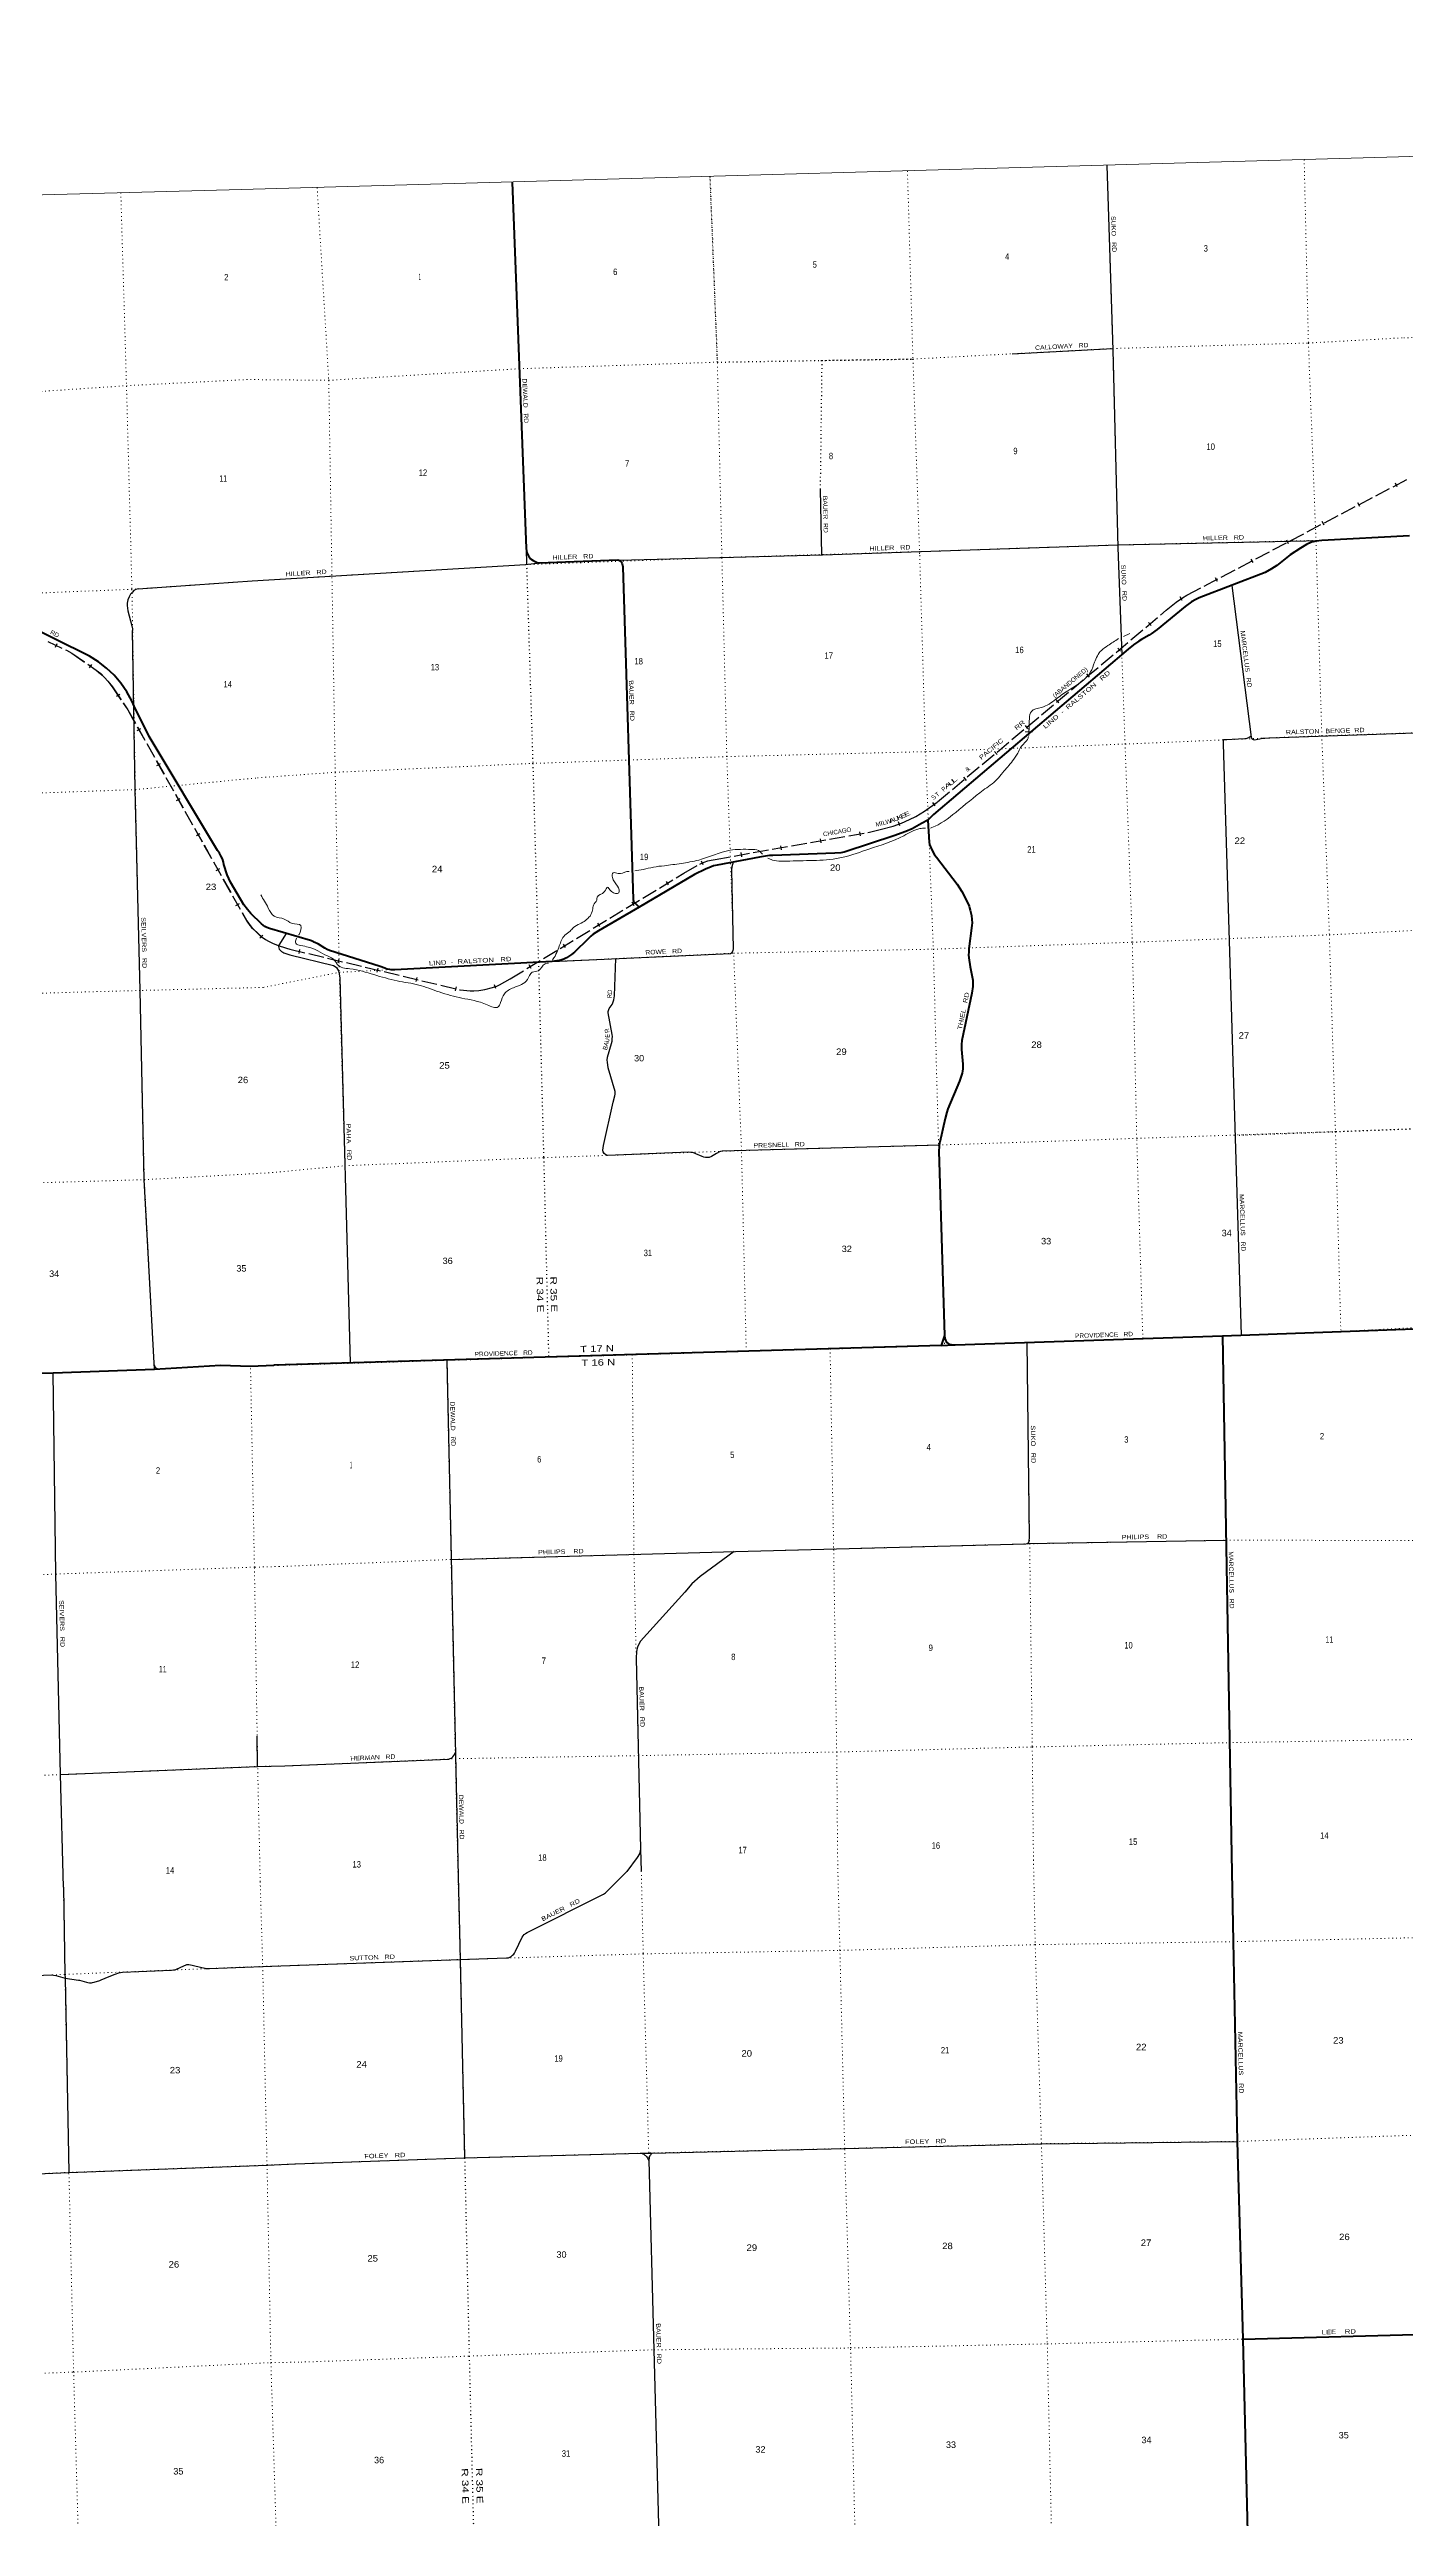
# Model space of a CAD drawing. Header units: feet. Extents: x 501257 to 757852, y -360805 to -170898.
# Drawn here: x 621347 to 658054, y -237715 to -170898 of the extents above; entities that cross this region are included whole.
import ezdxf
from ezdxf.enums import TextEntityAlignment as Align

# ---------------------------------------------------------------- set-up
doc = ezdxf.new("R2010")
doc.units = ezdxf.units.FT
doc.header["$LTSCALE"] = 70
doc.linetypes.add('DOTTED', pattern=[1.5, 0.3, -1.2])
doc.linetypes.add('LONG_DASHED', pattern=[7.5, 6, -1.5])
for name, color, linetype, lineweight in [('26', 7, 'Continuous', 40), ('27', 7, 'Continuous', 13), ('29', 7, 'Continuous', 25), ('30', 7, 'Continuous', 25), ('39', 7, 'Continuous', 13), ('4', 7, 'Continuous', 13), ('6', 7, 'DOTTED', 25), ('63', 7, 'Continuous', 25), ('7', 7, 'DOTTED', 13)]:
    doc.layers.add(name, color=color, linetype=linetype, lineweight=lineweight)

msp = doc.modelspace()

# ---------------------------------------------------------------- linework, layer by layer
at = {"layer": '26'}
for p, q in [((653095.15, -205705.35), (658777.35, -205505.93)), ((653095.15, -205705.35), (653341.44, -219742.48)), ((645481.36, -205970.06), (627418.23, -206504.07)), ((653647.46, -232859.11), (653773.26, -238081.14))]:
    msp.add_line(p, q, dxfattribs=at)
for points in [[(633876.9, -174486.76), (634248.63, -184406.27), (634273.38, -184522.79), (634315.18, -184606.45), (634370.92, -184680.82), (634440.31, -184733.03), (634514.91, -184769.13), (634566.01, -184787.72), (634614.24, -184794.21), (636729.7, -184710.95), (636763.07, -184718), (636794.43, -184736.59), (636819.98, -184762.16), (636851.33, -184820.25), (636867.39, -184902.28), (637143.39, -193897.83), (637157.9, -193943.96), (637187.97, -193985.17), (637308.09, -194109.29)], [(658157.67, -184059.44), (655788.59, -184183.7), (655632.71, -184206.78), (655510, -184234.69), (655370.55, -184296.09), (655209.2, -184392.24), (654932.76, -184573.78), (654565.56, -184861.44), (654426.43, -184958.26), (654253.19, -185057.64), (652463.69, -185742.46), (652375.19, -185783.51), (652260.44, -185850.37), (652090.71, -185973.28), (651332.11, -186592.81), (651170.35, -186715.6), (651113.22, -186750.29), (650908.02, -186862.27), (650830.1, -186910.94), (650693.42, -187014.64), (650546.5, -187127.69), (645280.08, -191599.63), (645119.71, -191751.14)], [(627092.77, -194561.81), (626801.07, -194279.51), (626705.78, -194173.7), (626610.71, -194046.26), (626248.2, -193432.46), (626163.01, -193233.55), (626072.77, -192955.25), (626057.01, -192887.49), (626028.94, -192803.35), (625992.23, -192722.6), (625947.28, -192646.13), (625894.58, -192574.78), (624049.66, -189494.12), (623642.09, -188669.37), (623579.9, -188528.8), (623445.16, -188280.59), (623285.21, -188047.83), (623101.8, -187833.06), (622896.95, -187638.64), (622672.9, -187466.7), (622432.1, -187319.12), (620593.45, -186408.14)], [(645119.71, -191751.14), (644952.34, -191846.25), (644825, -191920.9), (644694.37, -191988.57), (644525.81, -192060.54), (644200.23, -192182.49), (642915.02, -192603.2), (642860.88, -192616.56), (642767.2, -192636.69), (642602.2, -192648.89), (640931.53, -192709.9), (640840.04, -192714.83), (640568.53, -192751.95), (639420.69, -192969.61), (639325.63, -192992.49), (639255.91, -193014.81), (639104.96, -193079.33), (638811.92, -193226.92), (637308.09, -194109.29)], [(645119.71, -191751.14), (645159.36, -192360.32), (645176.89, -192435.07), (645212.1, -192520.48), (645307.17, -192690.03), (645358.17, -192758.79), (645914.34, -193487.34), (646042.02, -193686.55), (646122.35, -193834.59), (646237.03, -194079.9), (646254.83, -194125.52), (646272.95, -194186.22), (646303.29, -194334.44), (646317.58, -194439.47), (646318.39, -194529.42), (646314.79, -194609.7), (646235.02, -195237.18), (646228.34, -195330.39), (646226.94, -195401.55), (646232.84, -195482.75), (646266.74, -195723.72), (646336.68, -196084.87), (646342.69, -196119.46), (646344.09, -196165.5), (646339.38, -196257.91), (646312.08, -196439.48), (646046.79, -197719.72), (646031.73, -197821.77), (646032.42, -197957.44), (646068.87, -198361.39), (646067.98, -198480.37), (646059.62, -198550.13), (646048.58, -198605.24), (645981.64, -198821.66), (645667.78, -199565.32), (645632.9, -199660.83), (645587.44, -199824.22), (645444.75, -200464.5), (645432.1, -200535.01), (645426.52, -200588.03), (645420.5, -200712.44), (645570.7, -205696.06)], [(637308.09, -194109.29), (636210.37, -194753.38), (636136.16, -194797.41), (636065.34, -194844.09), (635998.41, -194898.5), (635927.8, -194963.77), (635561.83, -195329.9), (635482.45, -195389.65), (635398.88, -195445.22), (635340.22, -195481.75), (635273.28, -195512.44), (635214.71, -195534.77), (635141.36, -195551.99), (634950.92, -195579.2), (630701.09, -195806.36), (630597.59, -195804.76), (630559.95, -195799.88), (630501.88, -195787.42), (630463.73, -195774.77), (630455.36, -195771.27), (630273.59, -195706.55), (628932.86, -195281.26), (628865.66, -195253.6), (628805.28, -195216.89), (628631.39, -195114.07), (628517.04, -195058.26), (628483.57, -195041.51), (628412.33, -195013.89), (627301.05, -194688.49), (627234.12, -194663.38), (627181.13, -194632.68), (627092.77, -194561.81)], [(645570.74, -205697.25), (645481.36, -205970.06), (645838.37, -205953.05)], [(645570.7, -205696.06), (645570.74, -205697.25), (645585.49, -205784.97), (645598.05, -205824.04), (645617.51, -205861.53), (645641.27, -205891.01), (645673.35, -205916.13), (645711, -205932.87), (645762.6, -205944.04), (645838.37, -205953.05)], [(645838.37, -205953.05), (645864.39, -205953.8), (653095.15, -205705.35)], [(610814.39, -207057.54), (613480.93, -206930.63), (616088.3, -206870.68), (618838.16, -206772.62), (621445.56, -206714.68), (624191.32, -206610.62), (625974.38, -206506.95), (626790.37, -206530.63), (627418.23, -206504.07)], [(653341.44, -219742.48), (653389.15, -222102.39), (653497.95, -227508.52), (653647.46, -232859.11), (658959.7, -232714.98), (659563.36, -232709.07)]]:
    msp.add_lwpolyline(points, dxfattribs=at)
at = {"layer": '29'}
for p, q in [((647402.82, -179134.59), (650127.12, -178990.92)), ((642208.87, -182811.12), (642248.83, -184579.33)), ((634248.63, -184406.27), (634259.47, -184833.33)), ((623754.87, -185497.5), (626834.29, -185283.17)), ((632103.22, -206365.57), (632407.52, -220332.38)), ((647813.18, -211330.04), (653192.27, -211240.54)), ((626984.62, -217360.8), (626969.9, -216540.53)), ((637344.27, -219599.52), (637367.77, -220194.34)), ((621770.29, -223093.04), (621876.76, -228347.95)), ((627865.27, -222749.53), (632463.6, -222585.17)), ((637570.03, -227821.82), (637662.44, -227821.55)), ((616572.37, -228572.78), (621876.76, -228347.95))]:
    msp.add_line(p, q, dxfattribs=at)
at = {"layer": '29', "linetype": 'DOTTED'}
for p, q in [((642252.45, -179313.35), (642208.87, -182811.12)), ((653441.08, -200280.79), (658620.95, -200093.04))]:
    msp.add_line(p, q, dxfattribs=at)
msp.add_lwpolyline([(639224.22, -174340.17), (639423.18, -179361.22), (642229.54, -179314.13), (644719.59, -179277.97)], dxfattribs=at)
at = {"layer": '29'}
for points in [[(649967.84, -174037.31), (650128.54, -179035.02), (650267.17, -184376.41), (650370.91, -187276.79)], [(636763.07, -184718), (642272.91, -184578.51), (650274.14, -184305.71), (655788.59, -184183.7)], [(626834.29, -185283.17), (634229.39, -184835.91), (634614.24, -184794.21)], [(623754.87, -185497.5), (623687.63, -185514.66), (623637.73, -185544.03), (623593.7, -185582.21), (623546.73, -185640.94), (623505.63, -185708.49), (623473.35, -185790.72), (623455.73, -185884.69), (623452.8, -185949.3), (623473.35, -186087.33), (623576.08, -186495.54), (623596.63, -186574.83), (623601.29, -186621.91)], [(653354.96, -185401.38), (653873.67, -189512.93), (653886.3, -189539.36), (653895.87, -189548.93), (653940.66, -189574.29), (653969.99, -189580.03), (654005.85, -189575.24), (654107.64, -189550.82), (654177.89, -189536.53), (654245.76, -189531.76), (654381.61, -189529.29), (658311.81, -189393.98)], [(624191.32, -206610.62), (623916.7, -201482.91), (623801.29, -196363.21), (623673.69, -190927.37), (623601.29, -186621.91)], [(653869.29, -189478.21), (653848.05, -189496.29), (653815.71, -189516.42), (653759.38, -189541.87), (653733.19, -189550.2), (653703.36, -189557.18), (653192.63, -189577.6), (653146.2, -189578.79), (653121.18, -189582.42), (653115.24, -189594.28), (653117.17, -189687.27), (653606.4, -205687.41)], [(634950.92, -195579.2), (639779.73, -195359.38), (639812.92, -195343.52), (639837.14, -195314.03), (639858.34, -195276.53), (639866.02, -195234.89), (639814.69, -193106.33), (639829.65, -193006.07), (639863.1, -192885.72)], [(627752.05, -194820.55), (627561.25, -195134.08), (627551.89, -195153.92), (627549.5, -195176.04), (627554.28, -195207.15), (627571.02, -195250.21), (627589.33, -195272.74), (627630.79, -195305.24), (627665.21, -195328.94), (627696.52, -195343.49), (627859.57, -195399.16), (629034.31, -195688.03), (629077.86, -195710.92), (629115.6, -195745.45), (629149.08, -195790.9), (629168.2, -195833.97), (629189.72, -195915.31), (629204.71, -196029.36), (629489.21, -206442.84)], [(645426.74, -200545.31), (639552.03, -200713.12), (639514.04, -200721.8), (639480.56, -200731.37), (639404.69, -200772.12), (639267.76, -200855.78), (639204.02, -200882.45), (639160.17, -200886.89), (639102.79, -200884.49), (639062.14, -200877.32), (639015.42, -200859.48), (638844.01, -200779.75), (638806.3, -200762.48), (638753.7, -200748.12), (638651.14, -200738.71), (636457.38, -200828.89), (636436.83, -200824.68), (636405.75, -200812.72), (636362.44, -200774.06), (636336.41, -200733.77), (636326.84, -200685.92), (636343.22, -200556.61), (636606.38, -199384.52), (636654.4, -199214.55), (636661.33, -199171.84), (636663.97, -199130.81), (636659.19, -199094.92), (636474.52, -198453.14), (636448.78, -198305.41), (636446.39, -198245.6), (636454.35, -198171.17), (636565, -197796.21), (636575.5, -197738.4), (636582.67, -197671.41), (636585.06, -197611.59), (636581.46, -197553.95), (636474.75, -196970.99), (636475.08, -196934.52), (636479.86, -196908.2), (636501.06, -196853.58), (636580.28, -196743.12), (636599.41, -196702.45), (636623.32, -196621.1), (636642.22, -196510.36), (636678.09, -195500.57)], [(632220.77, -211760.87), (639915.64, -211547.67), (647771.63, -211339.88), (647813.18, -211330.04), (647841.35, -211314.48), (647856.22, -211298.93), (647865.78, -211260.65), (647877.2, -211164.65), (647807.48, -205887.03)], [(621726.58, -220625.95), (621646.35, -217583.04), (621520.86, -212155.22), (621445.56, -206714.68)], [(624184.93, -206491.3), (624199.38, -206535.45), (624206.73, -206549.11), (624217.76, -206562.25), (624231.94, -206575.38), (624250.84, -206586.93), (624290.45, -206604.86)], [(639884.28, -211548.5), (638964.1, -212224.82), (638736.84, -212422.96), (638543.85, -212646.08), (637343.59, -213969.41), (637261.78, -214126.09), (637233.52, -214247.57), (637228.27, -214435.19), (637344.27, -219599.52), (637316.11, -219727.05), (637253.49, -219826.93), (636973.79, -220205.36)], [(627716.67, -217349.2), (632161.17, -217160), (632195.07, -217149.45), (632226.29, -217134.18), (632248.64, -217119.67), (632264.54, -217105.47), (632291.5, -217067.26), (632334.65, -216987.62)], [(621646.35, -217583.04), (626984.62, -217360.8), (627716.67, -217349.2)], [(632407.52, -220332.38), (632463.6, -222585.17), (632585.47, -227954.68)], [(632463.6, -222585.17), (633718.67, -222544.44), (633770.52, -222537.17), (633807.84, -222519.23), (633842.25, -222500.32), (633883.44, -222470.73), (633913.97, -222441.16), (633933.78, -222412.66), (633962.45, -222357.46), (634147.26, -221981.55), (634168.41, -221942.19), (634195.64, -221911.68), (634213.96, -221895.63), (634236.26, -221881.09), (634278.65, -221856.96), (636344.57, -220813.41), (636373.93, -220797.28), (636397.97, -220779.67), (636470.59, -220713.15), (636973.79, -220205.36)], [(621726.58, -220625.95), (621769.02, -222987.76), (621770.29, -223093.04)], [(616385.93, -223204.47), (621409.17, -223001.09), (621463.23, -223005.41), (621518.37, -223018.4), (621770.29, -223093.04)], [(621770.29, -223093.04), (622135.19, -223141.77), (622162.22, -223147.69), (622351.94, -223196.82), (622389.27, -223205.02), (622431.44, -223212.6), (622484.41, -223214.76), (622515.77, -223211.52), (622560.1, -223201.78), (622715.79, -223152.01), (622749.05, -223138.77), (622962.03, -223042.99), (623125.48, -222978.6), (623223.94, -222946.46), (623269.35, -222933.48), (623325.57, -222924.83), (624656.61, -222870.58), (624727.33, -222866.94), (624754.36, -222864.78), (624769.01, -222857.75), (624906.35, -222796.02), (625051.55, -222726.05), (625066.02, -222720.62), (625080.61, -222717.92), (625098.45, -222717.38), (625117.64, -222719.81), (625216.03, -222738.2), (625244.41, -222743.88), (625433.56, -222789.12), (625557.22, -222824.31), (625585.26, -222830.7), (625613.37, -222831.78), (625681.48, -222828.53), (627119.93, -222771.85), (627865.27, -222749.53)], [(628012.95, -228116.24), (632585.47, -227954.68), (637360.15, -227826.21)], [(637360.15, -227826.21), (637490.03, -227823.3), (637570.03, -227821.82)], [(637360.15, -227826.21), (637435.75, -227857.25), (637465.8, -227878.58), (637481.33, -227888.79), (637507.47, -227914.47), (637530.74, -227945.5), (637574.35, -228023.09)], [(637662.44, -227821.55), (637623.78, -227863.07), (637613.12, -227876.64), (637593.74, -227911.56), (637579.2, -227951.32), (637574.35, -228023.09)], [(637662.44, -227821.55), (642872.82, -227700.11), (648203.54, -227569.56), (653497.95, -227508.52)], [(621876.76, -228347.95), (627238.18, -228149.89), (628012.96, -228116.39)], [(637574.35, -228023.09), (637708.77, -233146.52), (637855.82, -238553.59)]]:
    msp.add_lwpolyline(points, dxfattribs=at)
at = {"layer": '39'}
msp.add_line((650415.03, -186783.17), (650585.8, -186703.91), dxfattribs=at)
for points in [[(647867.13, -189319.08), (647873.65, -189007.16), (647925.7, -188810.55), (648197.88, -188705.97), (648583.8, -188484.07), (648909.47, -188253.38), (649529.8, -187744.31), (649634.62, -187484.09), (649820.25, -187161.68), (649997.79, -187030.91), (650285.97, -186843.51)], [(645194.56, -191967.87), (645228.74, -191955.9), (645879.11, -191544.94), (646621.76, -190946.58), (646992.19, -190652.46), (647150.64, -190469.69), (647416.46, -190151.62), (647554.37, -189943.09), (647631.3, -189788.27), (647834.39, -189536.03), (647848.53, -189490.17)], [(640788.03, -192781.08), (640915.69, -192834.31), (641384.76, -192860.54), (642107.28, -192845.06), (642834.32, -192756.93), (643528.66, -192538.5), (644472.35, -192175.66), (644908.92, -191982.91), (645056.17, -191970.77)], [(637190.53, -193121.91), (637418.89, -193090.62), (637695.89, -193026.24), (637991.45, -192987.66), (638446.7, -192925.51), (638921.4, -192834.72), (639770.99, -192570.64), (640341.15, -192546.33), (640536.03, -192578.43), (640645.19, -192671.65)], [(634961.06, -195532.28), (634977.52, -195515.03), (635078.01, -195337.54), (635148.45, -195158.68), (635296.76, -194871.33), (635438.64, -194759.46), (635528.77, -194662.81), (635706.84, -194558.22), (635853.31, -194474.47), (636049.69, -194188.11), (636073, -194054.6), (636160.26, -193915.68), (636172.67, -193836.81), (636371.89, -193689.45), (636447.48, -193566.91), (636560.03, -193685.42), (636761.03, -193723.44), (636723.23, -193538.83), (636584.36, -193308.02), (636609.79, -193180.51), (636740.33, -193199.88), (636977.56, -193148.45), (637035.7, -193140.32)], [(627067.05, -193777.33), (627272.44, -194132.31), (627427.11, -194352.7), (627705.04, -194431.4), (627917.66, -194547.76), (628153.18, -194609.22), (628106.04, -194850.06), (628099.03, -194866.32)], [(628035.28, -194950.32), (628008.08, -195053.7), (628306.97, -195178.3), (628872.75, -195430.19), (629077.61, -195558.82), (629139.75, -195660.27), (629482.55, -195777.88), (630132.51, -195935.26), (630758.65, -196103.23), (631345.66, -196217.62), (631896.09, -196403.33), (632512.18, -196569.5), (633198.7, -196752.3), (633490.14, -196806.52), (633559.85, -196690.15), (633661.2, -196456.21), (633910.09, -196289.64), (634287.96, -196065.9), (634418.15, -195871.65), (634583.48, -195829.82), (634765.79, -195638.48), (634857.54, -195625.04)]]:
    msp.add_spline(points, degree=3, dxfattribs=at)
at = {"layer": '4'}
msp.add_lwpolyline([(501256.99, -177792.42), (532580.01, -177081.38), (563902.01, -176327.26), (595222.96, -175530.05), (626542.78, -174689.76), (657861.41, -173806.39), (689178.8, -172879.94), (720494.89, -171910.42), (751809.62, -170897.82), (757851.71, -353854.74), (726285.32, -354875.48), (694717.55, -355852.8), (663148.48, -356786.68), (631578.15, -357677.15), (600006.62, -358524.19), (568433.96, -359327.81), (536860.22, -360087.99), (505285.47, -360804.74)], close=True, dxfattribs=at)
at = {"layer": '6'}
for points in [[(633875.87, -174486.79), (634067.18, -179540.49), (634261.85, -184823.8), (634430.9, -190220.25), (634583.85, -195596.95), (634724.84, -200889.43), (634859.28, -206280.04)], [(627418.23, -206504.07), (629489.21, -206442.84), (632103.22, -206365.57), (634860.01, -206280.01), (637131.04, -206215.88), (640213.98, -206122.38), (642478.41, -206058.02), (645583.98, -205962.14), (647807.48, -205887.03), (650944.73, -205778.99), (653095.15, -205705.35), (656300.81, -205592.22), (658497.79, -205476.97), (658777.35, -205505.93)], [(632103.22, -206365.57), (632220.77, -211760.87), (632336.73, -217161.36), (632407.52, -220332.38)], [(596058.51, -207493.07), (597467.85, -207422.06), (600548.62, -207370.08), (602823.39, -207288.24), (605396.34, -207214.63), (608136.38, -207134.82), (610689.22, -207063.49), (613480.93, -206930.63), (616088.3, -206870.68), (618838.16, -206772.62), (621445.56, -206714.68), (624191.32, -206610.62), (625974.38, -206506.95), (626790.37, -206530.63), (627418.23, -206504.07)], [(632407.52, -220332.38), (632463.6, -222585.17), (632585.47, -227954.68), (632709.18, -233318.08), (632842.06, -238649), (632934.39, -243968.97), (633028.06, -249337.25), (633102.72, -254746.37), (633191.92, -260098.66), (633253.69, -265477.92), (633274.69, -266097.57)]]:
    msp.add_lwpolyline(points, dxfattribs=at)
at = {"layer": '63'}
for p, q in [((657828.2, -182731.03), (657776.72, -182633.14)), ((655850.84, -183773.29), (655799.36, -183675.39)), ((656813.66, -183266.95), (656762.17, -183169.06)), ((654888.02, -184279.63), (654836.54, -184181.73)), ((653925.21, -184785.97), (653873.72, -184688.07)), ((652010.66, -185806.7), (651948.65, -185715.1)), ((652962.39, -185292.31), (652910.9, -185194.41)), ((651169.88, -186487.73), (651098.87, -186402.92)), ((621513, -187073.9), (621560.58, -186974.05)), ((622433.36, -187632.98), (622496.4, -187542.09)), ((650335.77, -187186.05), (650264.76, -187101.24)), ((623160.26, -188403.37), (623252.08, -188341.7)), ((649501.65, -187884.37), (649430.65, -187799.56)), ((648667.54, -188582.69), (648596.54, -188497.88)), ((623724, -189328.17), (623820.35, -189273.86)), ((647833.43, -189281.02), (647762.42, -189196.2)), ((624258.2, -190275.82), (624354.56, -190221.5)), ((646999.31, -189979.34), (646928.31, -189894.52)), ((646165.2, -190677.66), (646094.2, -190592.85)), ((624792.4, -191223.46), (624888.76, -191169.14)), ((645322.28, -191371.12), (645258.23, -191280.94)), ((625326.6, -192171.1), (625422.96, -192116.78)), ((642232.89, -192365.16), (642213.67, -192256.24)), ((643304.18, -192176.13), (643284.96, -192067.2)), ((644365.91, -191907.97), (644327.55, -191804.23)), ((625860.81, -193118.74), (625957.16, -193064.42)), ((639042.18, -192963.43), (638993.35, -192864.18)), ((640090.31, -192743.23), (640071.09, -192634.31)), ((641161.6, -192554.2), (641142.38, -192445.27)), ((638104.45, -193505.22), (638046.96, -193410.72)), ((626395.01, -194066.38), (626491.36, -194012.06)), ((637175.04, -194070.55), (637117.55, -193976.05)), ((627045.44, -194945.18), (627121.76, -194865.12)), ((636245.63, -194635.88), (636188.15, -194541.37)), ((628103.77, -195360.68), (628129.46, -195253.1)), ((629161.88, -195613.28), (629187.56, -195505.69)), ((630219.99, -195865.87), (630245.67, -195758.28)), ((634386.81, -195766.53), (634329.33, -195672.03)), ((635316.22, -195201.2), (635258.74, -195106.7)), ((631278.1, -196118.46), (631303.78, -196010.87)), ((632336.21, -196371.05), (632361.89, -196263.47)), ((633434.41, -196311.03), (633397.75, -196206.67))]:
    msp.add_line(p, q, dxfattribs=at)
at = {"layer": '63', "lineweight": 13}
for p, q in [((647956.27, -189360.71), (647755.47, -189366.46)), ((647852.99, -189263.18), (647858.76, -189463.99))]:
    msp.add_line(p, q, dxfattribs=at)
at = {"layer": '63', "linetype": 'LONG_DASHED'}
for points in [[(627107.06, -194923.12), (627195.58, -194983.4), (627276.62, -195027.64), (627389.74, -195083), (627491.85, -195124.85), (627596.36, -195167.31), (627687.36, -195194.37), (627763.71, -195219.02), (627855.05, -195245.17), (632469.71, -196346.79), (632645.51, -196368.82), (632738.89, -196371.28), (632832.44, -196372.08), (632974.86, -196363.9), (633137.48, -196336.72), (633336.28, -196287.63), (633459.02, -196244.51), (633530.19, -196211.49), (633821.97, -196046.19), (638515.7, -193191.16), (638954.25, -192945.84), (639068.54, -192889.61), (639167.49, -192858.66), (639261.34, -192835.19), (639362.9, -192816.15), (643540.81, -192078.93), (643835.98, -192011.88), (644180.61, -191918.28), (644406.94, -191834.59), (644627.14, -191733.74), (644795.8, -191657.27), (645029.51, -191512.09), (645385.25, -191259.42), (651577.2, -186075.51), (651845.87, -185852.32), (652013.64, -185738.74), (652137.02, -185664.68), (658111.47, -182522.75)], [(621307.05, -186919.83), (621807.88, -187158.47), (621953.96, -187239.02), (622612.87, -187696.02), (622733.53, -187793.87), (622837.87, -187895.3), (622927.3, -187993.74), (623050.89, -188149.94), (623467.38, -188770.11), (626688.5, -194484.18), (626774.35, -194606.26), (626822.05, -194662.94), (626879.5, -194717.22), (627099.66, -194927.1)], [(621308.73, -186916.09), (621809.75, -187154.82), (621956.12, -187235.53), (622615.33, -187692.74), (622736.26, -187790.8), (622840.82, -187892.45), (622930.43, -187991.09), (623054.2, -188147.52), (623470.87, -188767.96), (626691.97, -194481.99), (626777.6, -194603.76), (626825.04, -194660.12), (626882.32, -194714.25), (627102.49, -194924.13)]]:
    msp.add_lwpolyline(points, dxfattribs=at)
at = {"layer": '7'}
for points in [[(640208.13, -206122.67), (640079.43, -200694.26), (639869.29, -195362.03), (639683.18, -190035.16), (639549.63, -184648.16), (639425.06, -179355.13), (639224.15, -174337.27)], [(644570.6, -174186.53), (644719.59, -179277.97), (644902.07, -184586.6), (645060.61, -189899.78), (645271.89, -195246.1), (645411.93, -200548.93), (645577.08, -205962.53)], [(650941.27, -205779.16), (650776.66, -200366.13), (650658.27, -195058.13), (650460.63, -189693.39), (650265.52, -184308.45), (650127.12, -178990.92), (649967.84, -174037.31)], [(655308.27, -173880.02), (655423.05, -178843.06), (655628.74, -184209.65), (655785.85, -189470.42), (655990.35, -194859.24), (656155.54, -200182.78), (656300.08, -205592.26)], [(623281.11, -174779.27), (623434.51, -180011.43), (623582.54, -185507.17), (623673.69, -190927.37), (623801.29, -196363.21), (623916.7, -201482.91), (624191.32, -206610.62)], [(628594.39, -174642.96), (628909.09, -179852.52), (628996, -185187.39), (629083.63, -190459.77), (629193.95, -195862.66), (629345.01, -201104.26), (629489.21, -206442.84)], [(658002.87, -178701.71), (660841.36, -178640.3), (666233.83, -178473.6), (671460.89, -178308.86), (676743.26, -178140.8), (682263.66, -177961.28), (687524.42, -177847.16), (689328.2, -177815.05)], [(626684.28, -179831.92), (628909.09, -179852.52), (634065.99, -179539.3), (639424.6, -179361.8), (644719.59, -179277.97), (650127.12, -178990.92), (655423.05, -178843.06), (658002.87, -178701.71)], [(595361.97, -180847.51), (596652.66, -180863.64), (601969.14, -180823), (607387.98, -180754.84), (612804.84, -180535.61), (618089.26, -180354.36), (623433.85, -179999.07), (626684.28, -179831.92)], [(626834.29, -185283.17), (629000.34, -185151.68), (634246.35, -184841.66), (639547.25, -184648.16), (644902.38, -184488.51), (650264.33, -184306.07), (655628.11, -184186.56), (658157.67, -184059.44)], [(626834.29, -185283.17), (623582.54, -185507.17), (618240.14, -185721.4), (612915.38, -185899.15), (607558.38, -186075.29), (602121.48, -186147.71), (600540.53, -186152.07)], [(647015.47, -189827.19), (650466.67, -189695.28), (655788.23, -189470.42), (658317.53, -189392.03)], [(626980.86, -190609.69), (629083.63, -190459.77), (634416.89, -190220.55), (639683.18, -190035.16), (645066.66, -189901.67), (646660.74, -189840.74)], [(595640.33, -191495.96), (596862, -191461.92), (602285.81, -191466.23), (607722.11, -191347.48), (613176.45, -191222.46), (618417.56, -191116.31), (623673.69, -190927.37), (626980.86, -190609.69)], [(627136.94, -196281.76), (629192.15, -195872.78), (634580.28, -195598.14), (639869.29, -195354.89), (645271.89, -195246.1), (650658.27, -195058.13), (655990.35, -194859.24), (658465.97, -194729.53)], [(627136.94, -196281.76), (623801.29, -196363.21), (618508.36, -196510.32), (613195.16, -196647.62), (607938.24, -196776.13), (602449.57, -196740.43), (596958.08, -196797.44), (595778.99, -196800.59)], [(627275.03, -201299.85), (629345.01, -201106.64), (634724.8, -200887.41), (640075.86, -200697.83), (645414.32, -200546.54), (650776.66, -200366.13), (656155.54, -200183.97), (658620.95, -200093.04)], [(597239.23, -202116.46), (602619.07, -201992.4), (608060.27, -201940.07), (613358.97, -201784.59), (618670.22, -201639.49), (623916.7, -201482.91), (627275.03, -201299.85)], [(653095.15, -205705.35), (653192.27, -211240.54), (653290.3, -216720.01), (653341.44, -219742.48)], [(637123.84, -206216.19), (637169.13, -211627.31), (637286.99, -217067.34), (637367.77, -220194.34)], [(642477.11, -206058.09), (642574.15, -211493.46), (642655.8, -216963.48), (642683.92, -220045.2)], [(647807.48, -205887.03), (647878.99, -211335.89), (647949.26, -216833.94), (647981.97, -219895.34)], [(621445.56, -206714.68), (621520.86, -212155.22), (621646.35, -217583.04), (621726.58, -220625.95)], [(627053.56, -220480.16), (626984.62, -217360.8), (626897.87, -211968.75), (626790.37, -206530.63)], [(627568.14, -211951.79), (632220.77, -211760.87), (637167.94, -211624.93), (642575.44, -211477.22), (647874.22, -211337.08), (653192.27, -211240.54), (658561.51, -211245.64), (658943.95, -211271.89)], [(627568.14, -211951.79), (626897.87, -211968.75), (621520.86, -212155.22), (616186.78, -212389.5), (610822.62, -212634.23), (605477.28, -212777.99), (600739.77, -213044.84), (596206.68, -213161.2)], [(627716.67, -217349.2), (632336.73, -217151.83), (637291.76, -217068.33), (642653.97, -216971.58), (647949.26, -216833.94), (653269.02, -216717.94), (658631.35, -216627.23), (659131.75, -216618.52)], [(596347.74, -218557.52), (600868.13, -218383.97), (605644.98, -218199.21), (610950.11, -217999.39), (616285.56, -217777.36), (621646.35, -217583.04), (626984.62, -217360.8), (627716.67, -217349.2)], [(654117.06, -265510.69), (654120.82, -264992.76), (654061.56, -259631.56), (653957.85, -254263.56), (653898.64, -248904.37), (653794.48, -243622.69), (653776.43, -238194.17), (653647.46, -232859.11), (653497.95, -227508.52), (653389.15, -222102.39), (653342.19, -219742.46)], [(627053.56, -220480.16), (627119.93, -222771.85), (627238.18, -228149.89), (627343.5, -233494.04), (627510.28, -238880.95), (627591.42, -244143.19), (627728.88, -249484.54), (627785.27, -254884.22), (627841.41, -260273.85), (627943.82, -265662.34), (627961.76, -266244.14)], [(637367.77, -220194.34), (637419.46, -222432.98), (637570.03, -227821.82), (637708.77, -233146.52), (637855.82, -238553.59), (637855.76, -243952.73), (637929.94, -249271.2), (637963.23, -254639.18), (638050.53, -259995.55), (638133.87, -265354.06), (638138.91, -265962.31)], [(643464.88, -265813.01), (643478.33, -265211.03), (643407.78, -259878.35), (643289.09, -254551.07), (643250.66, -249113.04), (643206.37, -243813.55), (643158.44, -238395.94), (643031.66, -233096.77), (642872.82, -227700.11), (642743.13, -222338.89), (642683.92, -220045.2)], [(647981.97, -219895.34), (648028.9, -222183.41), (648197.51, -227569.73), (648354.89, -232986.57), (648476.15, -238333.93), (648488.83, -243684.36), (648560.82, -249069.38), (648629.8, -254418.21), (648725.37, -259782.41), (648777.32, -265097.48), (648784.97, -265662.66)], [(622643.92, -266389.6), (622645.56, -265891.04), (622527.46, -260519.03), (622423.35, -255062.17), (622361.33, -249759.21), (622227.94, -244339.29), (622155.55, -239105.01), (622003.66, -233749.93), (621876.76, -228347.95), (621769.02, -222987.76), (621726.58, -220625.95)], [(627865.26, -222749.5), (632463.6, -222585.17), (637419.46, -222432.98), (642743.13, -222338.89), (648028.9, -222183.41), (653389.15, -222102.39), (658706.24, -221988.34), (659254.71, -221992.81)], [(596489.09, -223964.28), (600974.42, -223816.33), (605770.46, -223628.13), (611069.47, -223429.59), (616385.93, -223204.47), (621769.02, -222987.76), (627119.93, -222771.85), (627865.27, -222749.53)], [(659408.49, -227349.46), (658825.1, -227321.66), (653497.95, -227508.52), (648197.51, -227569.73), (642872.82, -227700.11), (637570.03, -227821.82), (632585.47, -227954.68), (628012.96, -228116.39)], [(628012.95, -228116.24), (627238.18, -228149.89), (621876.76, -228347.95), (616572.37, -228572.78), (611238.76, -228836.56), (605886.55, -229000.19), (601092.87, -229202.41), (596630.3, -229366.32)], [(628160.57, -233480.72), (632709.18, -233318.08), (637708.77, -233146.52), (643031.66, -233096.77), (648354.89, -232986.57), (653647.46, -232859.11), (658959.7, -232714.98), (659563.36, -232709.07)], [(596770.69, -234736.51), (601190.4, -234556.81), (606083.51, -234386.35), (611368.68, -234198.22), (616712.6, -233944.25), (622003.66, -233749.93), (627343.5, -233494.04), (628160.57, -233480.72)]]:
    msp.add_lwpolyline(points, dxfattribs=at)

# ---------------------------------------------------------------- texts
at = {"layer": '27'}
for s, rotation, width, p in [('DEWALD   RD', 272.146, 1.15, (634150.92, -179805.71)), ('HILLER   RD', 2.254, 1.2, (634964.07, -184710.39)), ('RD', 333.643, 1.05, (621357.54, -186711.87)), ('LIND  -  RALSTON   RD', 40.336, 1.35, (648302.36, -189291.81)), ('BAUER   RD', 271.757, 1.2, (637031.58, -187971.05)), ('LIND  -  RALSTON   RD', 3.06, 1.3, (631622.29, -195687.02)), ('THIEL   RD', 78.293, 1.25, (646038.11, -197432.91)), ('PROVIDENCE   RD', 1.968, 1.1, (649108.62, -205770.37)), ('PROVIDENCE   RD', 1.693, 1.1, (632858.62, -206265.62)), ('MARCELLUS   RD', 271.005, 1.15, (653267.55, -211540.86)), ('MARCELLUS    RD', 271.153, 1.2, (653517.75, -224543.43)), ('LEE    RD', 1.554, 1.3, (655782.94, -232731.15))]:
    msp.add_text(s, height=120, rotation=rotation, dxfattribs=dict(at, width=width)).set_placement(p)
at = {"layer": '30'}
for s, rotation, width, p in [('SUKO   RD', 271.842, 1.2, (650097.75, -175899.52)), ('CALLOWAY   RD', 3.043, 1.15, (648750.73, -178993.7)), ('BAUER  RD', 271.295, 1.15, (642293.99, -183479.2)), ('HILLER   RD', 1.953, 1.2, (644099.31, -184446.2)), ('HILLER   RD', 1.267, 1.2, (653125.29, -184172.61)), ('HILLER   RD', 3.461, 1.2, (628299.18, -185123.16)), ('SUKO   RD', 272.195, 1.2, (650374.03, -185336.52)), ('MARCELLUS   RD', 277.19, 1.15, (653678.11, -187403.6)), ('RALSTON   BENGE  RD', 1.725, 1.2, (655879.8, -189403.95)), ('ROWE   RD', 2.606, 1.15, (637975.3, -195371.45)), ('RD', 86.966, 0.85, (636571.98, -196460.28)), ('A', 73.559, 1.05, (636476.17, -197828.51)), ('R', 100.373, 0.85, (636497.66, -197441.68)), ('U', 83.891, 0.75, (636500.06, -197718.72)), ('E', 87.712, 0.75, (636510.2, -197593.26)), ('PAHA   RD', 271.565, 1.25, (629395.9, -200464.51)), ('PRESNELL   RD', 1.636, 1.15, (641100.7, -200598.86)), ('MARCELLUS   RD', 271.751, 1.15, (653583.53, -202649.04)), ('DEWALD   RD', 271.248, 1.15, (632210.83, -208091.02)), ('SUKO   RD', 270.757, 1.25, (647917.05, -208646.26)), ('PHILIPS    RD', 0.953, 1.2, (650989.53, -211207.19)), ('PHILIPS    RD', 1.587, 1.2, (635192.69, -211608.5)), ('BAUER   RD', 271.287, 1.2, (637327.75, -215746.72)), ('HERMAN   RD', 2.438, 1.15, (630104.63, -217177.48)), ('DEWALD   RD', 271.248, 1.15, (632442.72, -218734.36))]:
    msp.add_text(s, height=120, rotation=rotation, dxfattribs=dict(at, width=width)).set_placement(p, align=Align.CENTER)
for s, rotation, width, p in [('SEILVERS   RD', 271.345, 1.2, (623834.82, -194382.64)), ('SEIVERS   RD', 271.324, 1.2, (621617.2, -212861.12)), ('BAUER   RD', 26.8, 1.25, (634699.32, -221554.84)), ('SUTTON   RD', 2.047, 1.2, (629472.11, -222612.04)), ('FOLEY   RD', 2.024, 1.25, (629872.09, -227970.5)), ('FOLEY   RD', 1.403, 1.25, (644506.01, -227580.09)), ('BAUER   RD', 271.503, 1.2, (637766.86, -232429.66))]:
    msp.add_text(s, height=120, rotation=rotation, dxfattribs=dict(at, width=width)).set_placement(p)
msp.add_text('B', height=120, rotation=73.559, dxfattribs=at).set_placement((636450.44, -197937.64), align=Align.CENTER)
at = {"layer": '6'}
for s, rotation, width, p in [('R 34 E', 271.429, 1.35, (634542.12, -204592.81)), ('R 35 E', 271.429, 1.35, (634911.99, -204587.99)), ('T 17 N', 1.693, 1.3, (636172.38, -206144.42)), ('T 16 N', 1.618, 1.3, (636206.71, -206516.45))]:
    msp.add_text(s, height=175, rotation=rotation, dxfattribs=dict(at, width=width)).set_placement(p, align=Align.CENTER)
at = {"layer": '6', "width": 1.35}
for s, p in [('R 34 E', (632504.81, -236353.36)), ('R 35 E', (632891.15, -236345.2))]:
    msp.add_text(s, height=175, rotation=271.428, dxfattribs=at).set_placement(p)
at = {"layer": '63'}
for s, rotation, width, p in [('(ABANDONED)', 39.936, 1.05, (649011.2, -188073.33)), ('RR', 39.936, 1.35, (647647.34, -189228.54)), ('PACIFIC', 39.936, 1.25, (646876.14, -189873.39)), ('A', 39.936, 1.75, (645697.18, -190861.91)), ('U', 39.936, 1.65, (645801.2, -190780.67)), ('L', 39.936, 1.9, (645875.48, -190713.53)), ('L', 16.195, 1.15, (643962.75, -191873.39)), ('W', 15.195, 0.9, (644070.24, -191844.64)), ('A', 20.293, 1.2, (644173.4, -191814.33)), ('U', 22.293, 1.2, (644285.9, -191771.97)), ('K', 21.293, 1.3, (644381.06, -191732.66)), ('E', 24.607, 1.5, (644482.03, -191687.34)), ('E', 24.607, 1.5, (644586.24, -191639.81)), ('CHICAGO', 10.007, 0.95, (642678.82, -192129.49)), ('I', 15.195, 1.3, (643885.57, -191895.92))]:
    msp.add_text(s, height=120, rotation=rotation, dxfattribs=dict(at, width=width)).set_placement(p, align=Align.CENTER)
for s, rotation, p in [('&', 39.936, (646235.59, -190417.09)), ('S', 39.936, (645318.34, -191179.88)), ('T', 39.936, (645418.72, -191102.48)), ('P', 39.936, (645592.47, -190957.02)), ('M', 12.798, (643791.4, -191919.46))]:
    msp.add_text(s, height=120, rotation=rotation, dxfattribs=at).set_placement(p, align=Align.CENTER)
at = {"layer": '7'}
for s, width, p in [('3', 0.85, (652645.71, -176369.61)), ('1', 0.4, (631370.92, -177140.85)), ('6', 0.85, (636661.72, -177004.78)), ('5', 0.85, (642062.42, -176805.97)), ('4', 0.85, (647269.31, -176592.14)), ('9', 0.85, (647494.66, -181852.55)), ('10', 0.85, (652778.85, -181736.3)), ('12', 0.85, (631458.16, -182439.63)), ('7', 0.85, (636985.48, -182191.59)), ('8', 0.85, (642502.32, -181987.2)), ('16', 0.85, (647602.73, -187234.93)), ('15', 0.85, (652958.38, -187067.91)), ('13', 0.85, (631782.88, -187702.72)), ('18', 0.85, (637297.55, -187540.96)), ('17', 0.85, (642441, -187388.79)), ('22', 1.1, (653566.97, -192397.87)), ('24', 1.1, (631843.2, -193165.15)), ('19', 0.85, (637444.32, -192836.62)), ('20', 1.1, (642617.15, -193125.81)), ('21', 0.85, (647928.09, -192633.35)), ('28', 1.1, (648065.01, -197918.6)), ('27', 1.1, (653677.8, -197667.48)), ('25', 1.1, (632041.59, -198478.37)), ('30', 1.05, (637308.58, -198283.51)), ('29', 1.1, (642783.83, -198108.52)), ('33', 1.05, (648324.75, -203233.82)), ('34', 1.05, (653211.62, -203014.28)), ('36', 1.05, (632126.85, -203766.75)), ('31', 0.85, (637546.7, -203552.82)), ('32', 1.05, (642929.25, -203442.24)), ('3', 0.85, (650494.37, -208600.37)), ('2', 0.85, (655790.99, -208511.34)), ('1', 0.4, (629511.08, -209290.95)), ('6', 0.85, (634605.33, -209136.58)), ('5', 0.85, (639830.32, -209015.37)), ('4', 0.85, (645147.07, -208810.17)), ('7', 0.85, (634729.44, -214587.72)), ('8', 0.85, (639858.45, -214483.69)), ('9', 0.85, (645202.97, -214237.67)), ('10', 0.85, (650553.85, -214170.15)), ('11', 0.65, (655989.47, -214015.13)), ('12', 0.85, (629622.26, -214694.57)), ('14', 0.85, (655857.43, -219316.4)), ('18', 0.85, (634691.29, -219913.81)), ('17', 0.85, (640109.64, -219711.11)), ('16', 0.85, (645340.22, -219588.52)), ('15', 0.85, (650677.87, -219485.81)), ('13', 0.85, (629666.84, -220096.71))]:
    msp.add_text(s, height=175, dxfattribs=dict(at, width=width)).set_placement(p, align=Align.CENTER)
for s, width, p in [('2', 0.85, (626078.18, -177149.42)), ('11', 0.65, (625947.68, -182595.88)), ('14', 0.85, (626061.72, -188163.2)), ('23', 1.1, (625578.66, -193646.54)), ('26', 1.1, (626443.94, -198871.7)), ('34', 1.05, (621340.16, -204116.05)), ('35', 1.05, (626407.69, -203971.04)), ('2', 0.85, (624230.61, -209441.48)), ('11', 0.65, (624310.46, -214816.71)), ('14', 0.85, (624500.77, -220260.53)), ('19', 0.85, (635013.93, -225349.99)), ('20', 1.1, (640078.22, -225213.08)), ('21', 0.85, (645475.35, -225126.52)), ('22', 1.1, (650756.18, -225040.34)), ('23', 1.1, (656089.74, -224860.75)), ('23', 1.1, (624606.68, -225666.83)), ('24', 1.1, (629654.11, -225510.2)), ('30', 1.05, (635071.58, -230655.9)), ('29', 1.1, (640216.45, -230469.89)), ('28', 1.1, (645511.75, -230422.71)), ('27', 1.1, (650885.31, -230336.62)), ('26', 1.1, (656254.77, -230178.01)), ('26', 1.1, (624574.84, -230921.67)), ('25', 1.1, (629955.19, -230758.95)), ('31', 0.85, (635216.12, -236041.5)), ('32', 1.05, (640456.23, -235928.75)), ('33', 1.05, (645612.48, -235803)), ('34', 1.05, (650903.94, -235673.44)), ('35', 1.05, (656242.82, -235544.95)), ('35', 1.05, (624701.45, -236521.17)), ('36', 1.05, (630134.16, -236216.85))]:
    msp.add_text(s, height=175, dxfattribs=dict(at, width=width)).set_placement(p)

doc.saveas('drawing.dxf')
